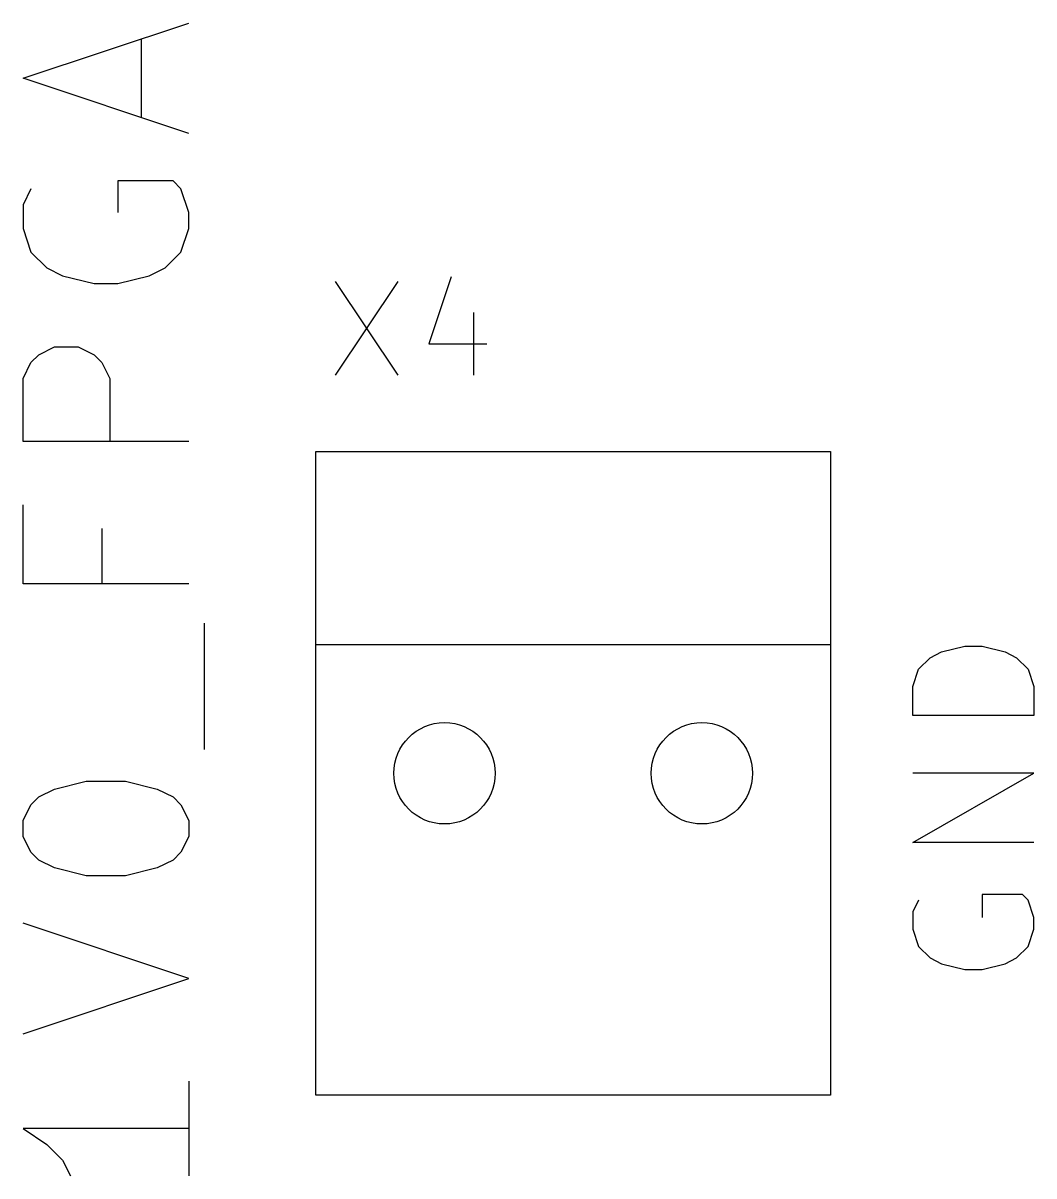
# Model space of a CAD drawing. Header units: millimetres. Extents: x 0 to 280, y 0 to 300.
# Drawn here: x 87.07 to 97.05, y 51.13 to 62.5 of the extents above; entities that cross this region are included whole.
import ezdxf

# ---------------------------------------------------------------- set-up
doc = ezdxf.new("R2010")
doc.units = ezdxf.units.MM
for name, color, linetype, true_color in [('Edge.Cuts', 254, 'CONTINUOUS', 0xd0d2cd), ('F.Fab', 9, 'CONTINUOUS', 0xafafaf), ('F.Silkscreen', 41, 'CONTINUOUS', 0xf2eda1)]:
    doc.layers.add(name, color=color, linetype=linetype, true_color=true_color)

msp = doc.modelspace()

# ---------------------------------------------------------------- linework, layer by layer
at = {"layer": 'Edge.Cuts'}
for centre in [(91.23, 55.1), (93.77, 55.1)]:
    msp.add_circle(centre, 0.5, dxfattribs=at)
at = {"layer": 'F.Fab', "linetype": 'CONTINUOUS'}
for p, q in [((87.070496, 61.955382), (88.706256, 62.500635)), ((88.238896, 61.565915), (88.238896, 62.344848)), ((88.706256, 61.410128), (87.070496, 61.955382)), ((87.148389, 60.864875), (87.070496, 60.709088)), ((88.550469, 60.942768), (88.005216, 60.942768)), ((88.005216, 60.942768), (88.005216, 60.631195)), ((88.628363, 60.864875), (88.550469, 60.942768)), ((88.706256, 60.631195), (88.628363, 60.864875)), ((87.070496, 60.709088), (87.070496, 60.475408)), ((88.706256, 60.475408), (88.706256, 60.631195)), ((87.070496, 60.475408), (87.148389, 60.241728)), ((88.628363, 60.241728), (88.706256, 60.475408)), ((87.148389, 60.241728), (87.304176, 60.085942)), ((88.472576, 60.085942), (88.628363, 60.241728)), ((87.304176, 60.085942), (87.459963, 60.008048)), ((88.316789, 60.008048), (88.472576, 60.085942)), ((87.459963, 60.008048), (87.771536, 59.930155)), ((88.005216, 59.930155), (88.316789, 60.008048)), ((87.771536, 59.930155), (88.005216, 59.930155)), ((87.226283, 59.229115), (87.382069, 59.307008)), ((87.382069, 59.307008), (87.615749, 59.307008)), ((87.615749, 59.307008), (87.771536, 59.229115)), ((87.070496, 58.995435), (87.148389, 59.151222)), ((87.148389, 59.151222), (87.226283, 59.229115)), ((87.771536, 59.229115), (87.849429, 59.151222)), ((87.849429, 59.151222), (87.927323, 58.995435)), ((87.070496, 58.372288), (87.070496, 58.995435)), ((87.927323, 58.995435), (87.927323, 58.372288)), ((88.706256, 58.372288), (87.070496, 58.372288)), ((87.070496, 56.970208), (87.070496, 57.749142)), ((87.849429, 57.515462), (87.849429, 56.970208)), ((88.706256, 56.970208), (87.070496, 56.970208)), ((88.862043, 55.334449), (88.862043, 56.580742)), ((96.022401, 56.239864), (96.136306, 56.296817)), ((96.136306, 56.296817), (96.364115, 56.353769)), ((96.364115, 56.353769), (96.534972, 56.353769)), ((96.534972, 56.353769), (96.762782, 56.296817)), ((96.762782, 56.296817), (96.876687, 56.239864)), ((95.908496, 56.125959), (96.022401, 56.239864)), ((96.876687, 56.239864), (96.990592, 56.125959)), ((95.851544, 55.955102), (95.908496, 56.125959)), ((96.990592, 56.125959), (97.047544, 55.955102)), ((95.851544, 55.67034), (95.851544, 55.955102)), ((97.047544, 55.955102), (97.047544, 55.67034)), ((97.047544, 55.67034), (95.851544, 55.67034)), ((95.851544, 54.417388), (97.047544, 55.100817)), ((97.047544, 55.100817), (95.851544, 55.100817)), ((87.226283, 54.867088), (87.382069, 54.944982)), ((87.382069, 54.944982), (87.693643, 55.022875)), ((87.693643, 55.022875), (88.083109, 55.022875)), ((88.083109, 55.022875), (88.394683, 54.944982)), ((88.394683, 54.944982), (88.550469, 54.867088)), ((87.148389, 54.789195), (87.226283, 54.867088)), ((88.550469, 54.867088), (88.628363, 54.789195)), ((87.070496, 54.633408), (87.148389, 54.789195)), ((88.628363, 54.789195), (88.706256, 54.633408)), ((87.070496, 54.477622), (87.070496, 54.633408)), ((88.706256, 54.633408), (88.706256, 54.477622)), ((87.148389, 54.321835), (87.070496, 54.477622)), ((88.706256, 54.477622), (88.628363, 54.321835)), ((97.047544, 54.417388), (95.851544, 54.417388)), ((87.226283, 54.243942), (87.148389, 54.321835)), ((88.628363, 54.321835), (88.550469, 54.243942)), ((87.382069, 54.166048), (87.226283, 54.243942)), ((87.693643, 54.088155), (87.382069, 54.166048)), ((88.394683, 54.166048), (88.083109, 54.088155)), ((88.550469, 54.243942), (88.394683, 54.166048)), ((88.083109, 54.088155), (87.693643, 54.088155)), ((95.908496, 53.847865), (95.851544, 53.73396)), ((96.933639, 53.904817), (96.534972, 53.904817)), ((96.534972, 53.904817), (96.534972, 53.677007)), ((96.990592, 53.847865), (96.933639, 53.904817)), ((97.047544, 53.677007), (96.990592, 53.847865)), ((95.851544, 53.73396), (95.851544, 53.563103)), ((88.706256, 53.075542), (87.070496, 53.620795)), ((97.047544, 53.563103), (97.047544, 53.677007)), ((95.851544, 53.563103), (95.908496, 53.392246)), ((96.990592, 53.392246), (97.047544, 53.563103)), ((95.908496, 53.392246), (96.022401, 53.278341)), ((96.876687, 53.278341), (96.990592, 53.392246)), ((96.022401, 53.278341), (96.136306, 53.221388)), ((96.762782, 53.221388), (96.876687, 53.278341)), ((96.136306, 53.221388), (96.364115, 53.164436)), ((96.364115, 53.164436), (96.534972, 53.164436)), ((96.534972, 53.164436), (96.762782, 53.221388)), ((87.070496, 52.530288), (88.706256, 53.075542)), ((88.706256, 52.062928), (88.706256, 51.128208)), ((88.706256, 51.595568), (87.070496, 51.595568)), ((87.070496, 51.595568), (87.304176, 51.439781)), ((87.304176, 51.439781), (87.459963, 51.283995)), ((87.459963, 51.283995), (87.537856, 51.128208))]:
    msp.add_line(p, q, dxfattribs=at)
at = {"layer": 'F.Fab'}
for centre in [(91.23, 55.1), (93.77, 55.1)]:
    msp.add_circle(centre, 0.5, dxfattribs=at)
at = {"layer": 'F.Silkscreen', "linetype": 'CONTINUOUS'}
for p, q in [((90.152237, 59.952463), (90.76861, 59.027903)), ((90.76861, 59.952463), (90.152237, 59.027903)), ((91.29693, 59.99649), (91.076796, 59.33609)), ((91.517063, 59.644276), (91.517063, 59.027903)), ((91.076796, 59.33609), (91.649143, 59.33609)), ((89.96, 58.275), (95.04, 58.275)), ((89.96, 56.37), (89.96, 58.275)), ((95.04, 58.275), (95.04, 56.37)), ((89.96, 56.37), (95.04, 56.37)), ((89.96, 51.925), (89.96, 56.37)), ((95.04, 56.37), (95.04, 51.925)), ((95.04, 51.925), (89.96, 51.925))]:
    msp.add_line(p, q, dxfattribs=at)
at = {"layer": 'F.Silkscreen'}
for centre in [(91.23, 55.1), (93.77, 55.1)]:
    msp.add_circle(centre, 0.5, dxfattribs=at)

doc.saveas('drawing.dxf')
